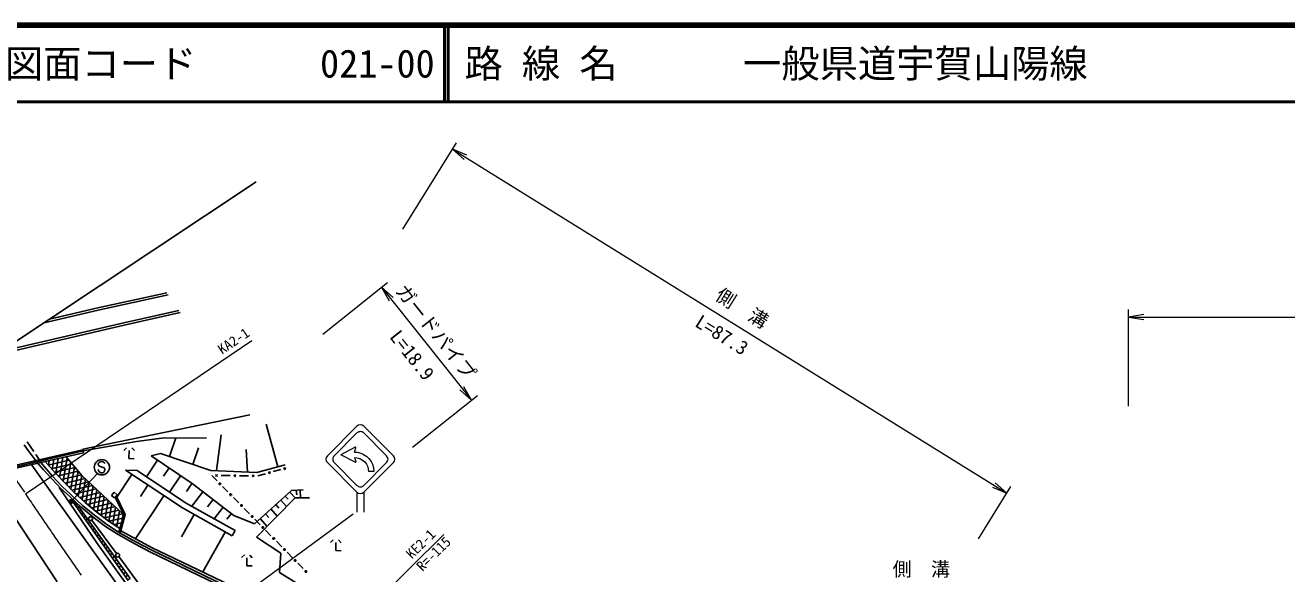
# Model space of a CAD drawing. Units: millimetres, scale not verified. Extents: x 40000 to 680000, y 20000 to 380000.
# Drawn here: x 123036 to 287720, y 308394 to 380000 of the extents above; entities that cross this region are included whole.
import ezdxf
from ezdxf.enums import TextEntityAlignment as Align

# ---------------------------------------------------------------- set-up
doc = ezdxf.new("R2010")
doc.units = ezdxf.units.MM
doc.header["$LTSCALE"] = 1000
doc.header["$PDMODE"] = 32
doc.header["$PDSIZE"] = 500
doc.linetypes.add('CHAIN', pattern=[18.5, 12, -1.5, 3.5, -1.5])
for name, color, linetype, lineweight in [('M-BGD', 7, 'Continuous', 25), ('M-BMK', 2, 'CHAIN', 13), ('M-BMK-OTRS', 5, 'Continuous', 25), ('M-STR-HTXT', 7, 'Continuous', 13), ('M-STR-STRC', 7, 'Continuous', 25), ('M-TTL', 2, 'Continuous', 140), ('M-TTL-LINE', 7, 'Continuous', 50)]:
    doc.layers.add(name, color=color, linetype=linetype, lineweight=lineweight)
doc.layers.add('M-TTL-TXT', color=7, linetype='Continuous')
doc.styles.add('ＭＳ ゴシック', font='')
doc.styles.get('ＭＳ ゴシック').set_extended_font_data('MS Gothic')

# ---------------------------------------------------------------- blocks, each defined once
blk = doc.blocks.new('open_arrow')
at = {"color": 0, "linetype": 'Continuous', "lineweight": -2}
blk.add_lwpolyline([(7.5, 1.25), (0, 0), (7.5, -1.25)], dxfattribs=at)

msp = doc.modelspace()

# ---------------------------------------------------------------- hatches: boundary and pattern name
at = {"layer": 'M-BGD'}
h = msp.add_hatch(dxfattribs=at)
h.set_pattern_fill('USER', color=256, style=0, pattern_type=2)
h.set_pattern_definition([(35.965, (130020, 317142), (-293.647, 404.687), []), (125.965, (130020, 317142), (-404.687, -293.647), [])])
h.paths.add_polyline_path([(130020, 317142), (136749, 307759), (136460, 307534), (129002, 318156)])

# ---------------------------------------------------------------- linework, layer by layer
for p, q in [((132512, 343117), (141520, 345075)), ((132578, 342824), (141701, 344807)), ((125502, 341172), (132578, 342824)), ((126216, 341647), (132512, 343117)), ((135898, 341154), (143095, 342750)), ((119825, 337398), (135898, 341154)), ((135965, 340861), (143276, 342482)), ((119111, 336923), (135965, 340861)), ((130540, 324658), (152353, 329160)), ((155993, 322343), (154468, 327932)), ((141167, 326151), (137554, 325674)), ((146713, 326081), (141167, 326151)), ((141861, 323698), (142678, 326132)), ((147989, 321854), (148608, 326533)), ((111799, 320296), (130556, 324589)), ((130592, 324437), (112085, 320102)), ((122901, 325244), (123423, 324475)), ((124145, 324373), (123303, 325615)), ((123423, 324475), (124614, 322898)), ((130540, 324658), (130645, 324199)), ((137554, 325674), (130592, 324437)), ((136249, 324837), (135893, 324493)), ((136573, 323431), (136592, 324481)), ((137292, 324468), (136949, 324824)), ((144906, 322676), (145636, 324851)), ((152039, 321659), (151860, 324624)), ((111889, 319906), (130645, 324199)), ((125120, 322934), (124425, 323959)), ((124614, 322898), (125414, 321952)), ((125067, 322922), (126543, 321190)), ((125623, 323049), (126945, 321560)), ((126031, 322590), (128755, 323235)), ((126170, 323175), (126068, 322548)), ((126761, 323310), (126548, 322008)), ((127352, 323445), (127029, 321474)), ((127943, 323580), (127515, 320971)), ((128504, 323534), (128001, 320469)), ((128380, 323680), (130430, 321240)), ((128979, 322967), (128488, 319966)), ((137273, 323418), (136573, 323431)), ((140302, 323214), (138856, 321066)), ((139472, 323773), (140695, 324090)), ((144839, 320161), (139472, 323773)), ((140695, 324090), (147246, 321890)), ((125414, 321952), (127675, 319537)), ((126454, 322114), (129159, 322754)), ((126543, 321190), (127844, 319789)), ((126877, 321637), (129563, 322273)), ((126945, 321560), (128274, 320187)), ((127326, 321167), (129967, 321792)), ((127780, 320698), (130371, 321311)), ((129455, 322401), (128974, 319463)), ((129931, 321835), (129463, 318982)), ((130407, 321268), (129957, 318522)), ((130430, 321240), (135888, 316094)), ((136973, 321355), (134996, 318378)), ((136140, 321909), (143547, 316990)), ((137633, 321878), (136140, 321909)), ((137633, 321878), (143966, 317672)), ((141806, 322202), (141083, 321128)), ((143310, 321190), (141876, 319060)), ((147246, 321890), (153268, 321600)), ((147395, 321224), (148097, 320509)), ((147869, 321096), (148120, 321344)), ((148119, 321094), (147871, 321346)), ((149795, 321207), (148595, 321216)), ((150269, 321079), (150520, 321327)), ((150519, 321077), (150270, 321329)), ((152195, 321191), (150995, 321199)), ((152669, 321062), (152920, 321311)), ((152919, 321061), (152670, 321312)), ((153268, 321600), (156958, 322607)), ((154403, 321453), (153395, 321182)), ((155060, 321500), (154753, 321676)), ((154818, 321435), (154995, 321741)), ((156419, 321994), (155411, 321723)), ((157076, 322041), (156769, 322217)), ((156834, 321976), (157011, 322282)), ((132468, 312313), (127451, 319636)), ((127642, 319567), (128843, 318466)), ((127844, 319789), (129041, 318692)), ((128234, 320229), (130847, 320847)), ((128274, 320187), (129402, 319040)), ((128687, 319759), (131336, 320386)), ((129141, 319290), (131825, 319925)), ((130898, 320799), (130450, 318062)), ((131391, 320334), (130944, 317610)), ((131883, 319870), (131445, 317194)), ((139058, 319971), (138069, 318483)), ((144801, 320187), (144084, 319122)), ((144839, 320161), (150285, 316004)), ((148625, 320149), (148271, 320153)), ((148449, 320328), (148446, 319974)), ((148799, 319793), (149501, 319078)), ((128843, 318466), (130322, 317088)), ((130020, 317142), (129002, 318156)), ((129002, 318156), (136460, 307534)), ((129053, 318681), (130520, 317313)), ((129402, 319040), (130851, 317688)), ((129628, 318829), (132314, 319464)), ((130121, 318369), (132803, 319003)), ((130614, 317909), (133292, 318542)), ((131132, 317455), (133780, 318081)), ((132376, 319406), (131945, 316778)), ((132868, 318941), (132446, 316367)), ((133361, 318477), (132953, 315992)), ((133853, 318013), (133461, 315616)), ((134286, 318627), (134627, 319031)), ((134286, 318627), (134686, 318294)), ((135025, 318696), (134627, 319031)), ((134686, 318294), (135025, 318696)), ((135888, 316094), (134767, 318391)), ((136101, 316114), (134908, 318558)), ((141142, 318587), (137457, 313038)), ((146231, 319098), (144788, 317208)), ((147554, 318088), (146833, 317143)), ((150029, 318718), (149675, 318722)), ((149854, 318897), (149850, 318543)), ((150203, 318362), (150905, 317647)), ((152950, 314922), (157800, 319275)), ((158263, 318298), (153212, 313188)), ((156386, 318006), (157142, 317164)), ((156976, 318535), (157354, 318114)), ((157565, 319064), (158258, 318293)), ((157800, 319275), (159324, 319339)), ((160130, 318308), (158263, 318298)), ((158413, 319301), (158476, 318717)), ((158935, 319323), (158978, 318301)), ((136749, 307759), (130020, 317142)), ((130322, 317088), (131885, 315787)), ((130520, 317313), (132070, 316023)), ((130851, 317688), (132379, 316417)), ((131671, 317006), (134269, 317621)), ((132211, 316557), (134758, 317160)), ((132379, 316417), (133973, 315237)), ((132785, 316116), (135247, 316699)), ((133376, 315679), (135736, 316238)), ((134346, 317548), (133968, 315241)), ((134838, 317084), (134481, 314906)), ((135331, 316620), (134995, 314572)), ((143547, 316990), (150033, 313326)), ((143966, 317672), (150427, 314023)), ((148877, 317078), (147714, 315555)), ((149944, 316264), (149362, 315503)), ((151433, 317287), (151080, 317291)), ((151258, 317466), (151255, 317112)), ((151607, 316931), (152310, 316216)), ((154396, 316220), (154847, 315719)), ((155099, 316851), (155924, 315931)), ((155742, 317428), (156155, 316969)), ((131885, 315787), (133516, 314580)), ((132070, 316023), (133687, 314826)), ((133516, 314580), (135176, 313500)), ((133687, 314826), (135331, 313757)), ((133966, 315242), (135771, 315669)), ((133973, 315237), (135398, 314310)), ((134615, 314819), (135602, 315053)), ((135888, 316094), (135259, 313804)), ((136101, 316114), (135437, 313697)), ((135823, 316155), (135703, 315419)), ((145093, 316117), (143455, 313217)), ((150285, 316004), (152950, 314922)), ((152837, 315857), (152484, 315860)), ((152662, 316035), (152659, 315682)), ((153012, 315501), (153714, 314785)), ((153694, 315590), (154594, 314587)), ((154067, 314604), (154063, 314251)), ((135176, 313500), (137415, 312244)), ((135265, 314396), (135433, 314436)), ((135331, 313757), (137558, 312508)), ((139623, 311796), (135522, 314006)), ((149153, 313823), (146229, 308646)), ((150033, 313326), (150427, 314023)), ((153212, 313188), (156408, 311082)), ((154242, 314426), (153888, 314429)), ((154416, 314070), (155118, 313354)), ((155646, 312995), (155292, 312998)), ((155471, 313173), (155467, 312820)), ((137565, 305229), (132468, 312313)), ((137415, 312244), (139321, 311241)), ((137558, 312508), (139456, 311509)), ((139456, 311509), (151974, 305477)), ((144434, 309477), (139623, 311796)), ((155820, 312639), (156522, 311924)), ((157050, 311564), (156697, 311567)), ((156875, 311743), (156872, 311389)), ((163242, 312821), (162886, 312478)), ((163567, 311415), (163586, 312465)), ((164267, 311403), (163567, 311415)), ((164285, 312452), (163942, 312809)), ((139321, 311241), (151844, 305207)), ((151639, 310846), (151283, 310503)), ((151963, 309440), (151982, 310490)), ((152682, 310477), (152339, 310834)), ((156214, 308568), (156408, 311082)), ((157224, 311208), (157927, 310493)), ((158454, 310133), (158101, 310137)), ((158279, 310312), (158276, 309958)), ((158629, 309777), (159331, 309062)), ((152133, 305768), (144434, 309477)), ((152663, 309427), (151963, 309440)), ((156214, 308568), (158885, 306900)), ((159859, 308702), (159505, 308706)), ((159683, 308881), (159680, 308527))]:
    msp.add_line(p, q, dxfattribs=at)
at = {"layer": 'M-BMK'}
for p, q in [((113386, 333117), (123050, 318848)), ((123050, 318848), (123521, 318151)), ((123521, 318151), (123679, 317919)), ((123521, 318151), (123679, 317919)), ((123679, 317919), (123836, 317687)), ((123679, 317919), (123836, 317687)), ((123836, 317687), (123993, 317455)), ((123993, 317455), (124150, 317223)), ((124150, 317223), (124308, 316991)), ((124308, 316991), (124465, 316759)), ((124465, 316759), (124622, 316527)), ((124465, 316759), (124622, 316527)), ((124622, 316527), (124780, 316295)), ((124622, 316527), (124780, 316295)), ((124780, 316295), (124937, 316063)), ((124780, 316295), (124937, 316063)), ((124937, 316063), (125095, 315831)), ((124937, 316063), (125095, 315831)), ((125095, 315831), (125252, 315599)), ((125095, 315831), (125252, 315599)), ((125252, 315599), (125410, 315368)), ((125252, 315599), (125410, 315368)), ((125410, 315368), (125567, 315136)), ((125410, 315368), (125567, 315136)), ((125567, 315136), (125725, 314904)), ((125567, 315136), (125725, 314904)), ((125725, 314904), (125883, 314672)), ((125725, 314904), (125883, 314672)), ((125883, 314672), (126041, 314441)), ((125883, 314672), (126041, 314441)), ((126041, 314441), (126199, 314209)), ((126041, 314441), (126199, 314209)), ((126199, 314209), (126357, 313978)), ((126199, 314209), (126357, 313978)), ((126357, 313978), (126515, 313746)), ((126357, 313978), (126515, 313746)), ((126515, 313746), (126673, 313515)), ((126515, 313746), (126673, 313515)), ((126673, 313515), (126831, 313283)), ((126673, 313515), (126831, 313283)), ((126831, 313283), (126989, 313052)), ((126831, 313283), (126989, 313052)), ((126989, 313052), (127148, 312821)), ((126989, 313052), (127148, 312821)), ((127148, 312821), (127306, 312589)), ((127148, 312821), (127306, 312589)), ((127306, 312589), (127465, 312358)), ((127306, 312589), (127465, 312358)), ((127465, 312358), (127623, 312127)), ((127465, 312358), (127623, 312127)), ((127623, 312127), (127782, 311896)), ((127623, 312127), (127782, 311896)), ((127782, 311896), (127941, 311665)), ((127782, 311896), (127941, 311665)), ((127941, 311665), (128100, 311434)), ((127941, 311665), (128100, 311434)), ((128100, 311434), (128259, 311204)), ((128100, 311434), (128259, 311204)), ((128259, 311204), (128419, 310973)), ((128259, 311204), (128419, 310973)), ((128419, 310973), (128578, 310742)), ((128419, 310973), (128578, 310742)), ((128578, 310742), (128738, 310512)), ((128578, 310742), (128738, 310512)), ((128738, 310512), (128897, 310281)), ((128738, 310512), (128897, 310281)), ((128897, 310281), (129057, 310051)), ((129057, 310051), (129217, 309821)), ((129217, 309821), (129377, 309591)), ((129217, 309821), (129377, 309591)), ((129377, 309591), (129537, 309361)), ((129377, 309591), (129537, 309361)), ((129537, 309361), (129698, 309131)), ((129698, 309131), (129858, 308901)), ((129858, 308901), (130019, 308671)), ((130019, 308671), (130180, 308442)), ((130180, 308442), (130341, 308212))]:
    msp.add_line(p, q, dxfattribs=at)
at = {"layer": 'M-BMK-OTRS'}
msp.add_line((113386, 333117), (153167, 359563), dxfattribs=at)
at = {"layer": 'M-STR-HTXT'}
for p, q in [((172327, 353372), (179334, 364664)), ((178807, 363815), (251164, 318916)), ((161875, 339690), (170340, 346420)), ((169557, 345798), (181288, 331042)), ((267046, 330265), (267046, 342909)), ((267046, 341909), (350305, 341909)), ((123050, 318848), (152604, 338864)), ((173606, 324934), (182071, 331664)), ((166345, 327662), (162480, 323797)), ((163371, 323797), (166345, 326771)), ((167236, 327662), (171101, 323797)), ((167236, 326771), (170210, 323797)), ((166118, 324915), (164235, 323933)), ((165999, 324286), (166206, 324837)), ((162480, 322906), (166345, 319042)), ((163371, 322906), (166345, 319933)), ((166118, 322951), (164235, 323933)), ((165999, 324286), (166376, 324258)), ((165999, 323580), (166374, 323542)), ((165999, 323580), (166206, 323029)), ((166374, 323542), (166734, 323428)), ((166376, 324258), (166864, 324135)), ((166734, 323428), (167063, 323244)), ((166864, 324135), (167209, 323982)), ((167063, 323244), (167349, 322997)), ((167209, 323982), (167626, 323702)), ((171101, 322906), (167236, 319042)), ((167236, 319933), (170210, 322906)), ((167349, 322997), (167578, 322698)), ((167626, 323702), (167899, 323441)), ((167899, 323441), (168198, 323036)), ((168198, 323036), (168367, 322698)), ((129012, 317819), (132456, 321487)), ((167578, 322698), (167742, 322358)), ((167742, 322358), (167852, 321728)), ((168558, 321728), (167852, 321728)), ((168367, 322698), (168511, 322216)), ((168511, 322216), (168558, 321728)), ((247468, 312959), (251692, 319766)), ((166345, 319042), (166345, 316415)), ((167236, 319042), (167236, 316415)), ((144077, 300245), (165841, 316207)), ((149035, 285162), (177686, 313538))]:
    msp.add_line(p, q, dxfattribs=at)
for radius in [250, 200, 150, 100, 50, 20]:
    msp.add_circle((129012, 317819), radius, dxfattribs=at)
for centre, radius, start, end in [((166790, 327216), 630, 45.0005, 135.0005), ((166790, 326325), 630, 45.00034, 135.0005), ((166147, 324859), 63, 339.44447, 117.55332), ((162926, 323352), 630, 135.0005, 225.0005), ((163817, 323352), 630, 135.0005, 225.00054), ((166147, 323006), 63, 242.44769, 20.55655), ((169764, 323352), 630, 315.0006, 45.00034), ((170655, 323352), 630, 315.0005, 45.0005), ((166791, 320378), 630, 225.00054, 315.0006), ((166791, 319487), 630, 225.0005, 315.0005)]:
    msp.add_arc(centre, radius, start, end, dxfattribs=at)
msp.add_point((129012, 317819), dxfattribs=at)
at = {"layer": 'M-STR-STRC'}
for p, q in [((132703, 322913), (132578, 322771)), ((132832, 323008), (132703, 322913)), ((132998, 323045), (132832, 323008)), ((133114, 323032), (132998, 323045)), ((133259, 322962), (133114, 323032)), ((133371, 322890), (133259, 322962)), ((133407, 322779), (133371, 322890)), ((131657, 311729), (123881, 322551)), ((132583, 321883), (132541, 321992)), ((132578, 322771), (132564, 322658)), ((132564, 322658), (132653, 322477)), ((132670, 321707), (132583, 321883)), ((132653, 322477), (132806, 322407)), ((132775, 321636), (132670, 321707)), ((132923, 321564), (132775, 321636)), ((132806, 322407), (133342, 322230)), ((133044, 321549), (132923, 321564)), ((133210, 321582), (133044, 321549)), ((133333, 321680), (133210, 321582)), ((133401, 321831), (133333, 321680)), ((133342, 322230), (133426, 322059)), ((133426, 322059), (133401, 321831)), ((118207, 320983), (127205, 307354)), ((131718, 315395), (134949, 311032)), ((131657, 311729), (136764, 304631)), ((135247, 310630), (138477, 306267))]:
    msp.add_line(p, q, dxfattribs=at)
for centre, radius in [((133045, 322295), 1000), ((131569, 315596), 250), ((135098, 310831), 250)]:
    msp.add_circle(centre, radius, dxfattribs=at)
at = {"layer": 'M-TTL'}
msp.add_line((680000, 380000), (40000, 380000), dxfattribs=at)
at = {"layer": 'M-TTL-LINE'}
for p, q in [((177750, 380000), (177750, 370000)), ((178250, 380000), (178250, 370000)), ((40000, 370000), (680000, 370000))]:
    msp.add_line(p, q, dxfattribs=at)

# ---------------------------------------------------------------- block references
at = {"layer": 'M-STR-HTXT', "xscale": 267, "yscale": 267}
for p, rotation in [((178807, 363815), 328.2), ((169557, 345798), 308.5), ((181288, 331042), 128.5), ((251164, 318916), 148.2)]:
    msp.add_blockref('open_arrow', p, dxfattribs=dict(at, rotation=rotation))
msp.add_blockref('open_arrow', (267046, 341909), dxfattribs=at)

# ---------------------------------------------------------------- texts
at = {"layer": 'M-STR-HTXT', "style": 'ＭＳ ゴシック'}
for s, rotation, p in [('ガードパイプ', 308.486, (176660, 339984)), ('側\u3000溝', 328.18, (216632, 343084))]:
    msp.add_text(s, height=1833, rotation=rotation, dxfattribs=at).set_placement(p, align=Align.MIDDLE_CENTER)
for s, rotation, p in [('L=87.3', 328.18, (213207, 338337)), ('L=18.9', 308.486, (172402, 336020))]:
    msp.add_text(s, height=1833, rotation=rotation, dxfattribs=at).set_placement(p, align=Align.BOTTOM_CENTER)
for s, rotation, p in [('KA2-1', 34.109, (148955, 336656)), ('KE2-1', 44.723, (173797, 309963))]:
    msp.add_text(s, height=1320, rotation=rotation, dxfattribs=at).set_placement(p, align=Align.BOTTOM_LEFT)
msp.add_text('R=-115', height=1320, rotation=44.723, dxfattribs=at).set_placement((173967, 309569), align=Align.TOP_LEFT)
msp.add_text('側\u3000溝', height=1833, dxfattribs=at).set_placement((240015, 308998), align=Align.MIDDLE_CENTER)
at = {"layer": 'M-TTL-TXT', "style": 'ＭＳ ゴシック'}
for s, p in [('図面コード', (120380, 375000)), ('路 線 名', (180380, 375000)), ('一般県道宇賀山陽線', (216734, 375000)), ('021-00', (161521, 375000))]:
    msp.add_text(s, height=3666, dxfattribs=at).set_placement(p, align=Align.MIDDLE_LEFT)

doc.saveas('drawing.dxf')
